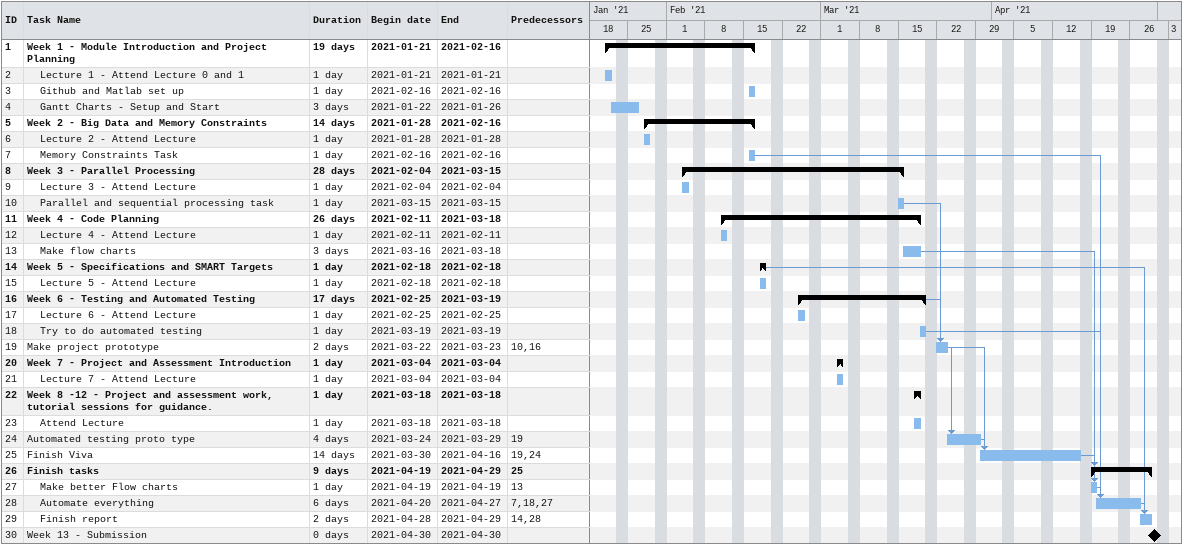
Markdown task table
| ID | Level | Task | Duration | Start | Finish | Predecessors |
|---|---|---|---|---|---|---|
| 1 | 1 | **Week 1 - Module Introduction and Project Planning** | 19d | 2021-01-21 | 2021-02-16 |  |
| 2 | 2 | Lecture 1 - Attend Lecture 0 and 1 | 1d | 2021-01-21 | 2021-01-21 |  |
| 3 | 2 | Github and Matlab set up | 1d | 2021-02-16 | 2021-02-16 |  |
| 4 | 2 | Gantt Charts - Setup and Start | 3d | 2021-01-22 | 2021-01-26 |  |
| 5 | 1 | **Week 2 - Big Data and Memory Constraints** | 14d | 2021-01-28 | 2021-02-16 |  |
| 6 | 2 | Lecture 2 - Attend Lecture | 1d | 2021-01-28 | 2021-01-28 |  |
| 7 | 2 | Memory Constraints Task | 1d | 2021-02-16 | 2021-02-16 |  |
| 8 | 1 | **Week 3 - Parallel Processing** | 28d | 2021-02-04 | 2021-03-15 |  |
| 9 | 2 | Lecture 3 - Attend Lecture | 1d | 2021-02-04 | 2021-02-04 |  |
| 10 | 2 | Parallel and sequential processing task | 1d | 2021-03-15 | 2021-03-15 |  |
| 11 | 1 | **Week 4 - Code Planning** | 26d | 2021-02-11 | 2021-03-18 |  |
| 12 | 2 | Lecture 4 - Attend Lecture | 1d | 2021-02-11 | 2021-02-11 |  |
| 13 | 2 | Make flow charts | 3d | 2021-03-16 | 2021-03-18 |  |
| 14 | 1 | **Week 5 - Specifications and SMART Targets** | 1d | 2021-02-18 | 2021-02-18 |  |
| 15 | 2 | Lecture 5 - Attend Lecture | 1d | 2021-02-18 | 2021-02-18 |  |
| 16 | 1 | **Week 6 - Testing and Automated Testing** | 17d | 2021-02-25 | 2021-03-19 |  |
| 17 | 2 | Lecture 6 - Attend Lecture | 1d | 2021-02-25 | 2021-02-25 |  |
| 18 | 2 | Try to do automated testing | 1d | 2021-03-19 | 2021-03-19 |  |
| 19 | 1 | Make project prototype | 2d | 2021-03-22 | 2021-03-23 | 10, 16 |
| 20 | 1 | **Week 7 - Project and Assessment Introduction** | 1d | 2021-03-04 | 2021-03-04 |  |
| 21 | 2 | Lecture 7 - Attend Lecture | 1d | 2021-03-04 | 2021-03-04 |  |
| 22 | 1 | **Week 8 -12 - Project and assessment work, tutorial sessions for guidance.** | 1d | 2021-03-18 | 2021-03-18 |  |
| 23 | 2 | Attend Lecture | 1d | 2021-03-18 | 2021-03-18 |  |
| 24 | 1 | Automated testing proto type | 4d | 2021-03-24 | 2021-03-29 | 19 |
| 25 | 1 | Finish Viva | 14d | 2021-03-30 | 2021-04-16 | 19, 24 |
| 26 | 1 | **Finish tasks** | 9d | 2021-04-19 | 2021-04-29 | 25 |
| 27 | 2 | Make better Flow charts | 1d | 2021-04-19 | 2021-04-19 | 13 |
| 28 | 2 | Automate everything | 6d | 2021-04-20 | 2021-04-27 | 7, 18, 27 |
| 29 | 2 | Finish report | 2d | 2021-04-28 | 2021-04-29 | 14, 28 |
| 30 | 1 | Week 13 - Submission | 0d | 2021-04-30 | 2021-04-30 |  |
